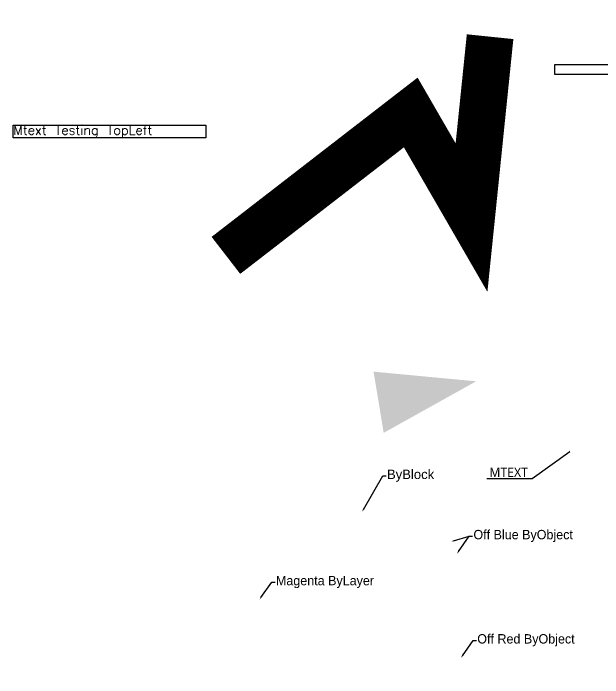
# Model space of a CAD drawing. Header units: inches. Extents: x -39 to 128, y 2 to 78.
# Drawn here: x -39.1 to 23.9, y 1.7 to 72.7 of the extents above; entities that cross this region are included whole.
import ezdxf
from ezdxf import colors
from ezdxf.entities.mleader import LeaderData, LeaderLine
from ezdxf.math import Vec2, Vec3

# ---------------------------------------------------------------- set-up
doc = ezdxf.new("R2010")
doc.units = ezdxf.units.IN
doc.header["$MEASUREMENT"] = 0
doc.layers.add('Magenta', color=6, linetype='Continuous')
doc.layers.add('Test', color=3, linetype='Continuous')
doc.styles.add('Arial', font='arial.ttf')
doc.styles.add('txt.shx', font='txt.shx')

# ---------------------------------------------------------------- blocks, each defined once
blk = doc.blocks.new('_ArchTick')
at = {"color": 0, "linetype": 'ByBlock', "const_width": 0.15}
blk.add_lwpolyline([(-0.5, -0.5), (0.5, 0.5)], dxfattribs=at)

msp = doc.modelspace()

# ---------------------------------------------------------------- linework, layer by layer
for points in [[(52.385, 67.154), (18.719, 67.154), (18.719, 66.154), (52.385, 66.154)], [(-39.126, 60.708), (-18.563, 60.708), (-18.563, 59.375), (-39.126, 59.375)]]:
    msp.add_lwpolyline(points, close=True)
msp.add_solid([(-0.626, 34.391), (0.454, 27.86), (10.334, 33.362)])
at = {"layer": 'Test', "const_width": 5}
msp.add_lwpolyline([(-16.405, 46.815), (3.346, 62.081), (9.839, 50.85), (11.823, 70.175)], dxfattribs=at)

# ---------------------------------------------------------------- texts
at = {"layer": 'Test', "insert": (-39.126, 60.708), "char_height": 1, "attachment_point": 1, "style": 'txt.shx'}
msp.add_mtext_dynamic_manual_height_columns('Mtext Testing TopLeft', width=20.56295, gutter_width=5, heights=[0], dxfattribs=at)

# ---------------------------------------------------------------- leaders
at = {"color": 150, "true_color": 0x006aff}
ml = msp.add_multileader_mtext('Standard', dxfattribs=at)
ml.set_content('{\\fSegoe UI|b0|i0|c0|p34;\\C240;\\c2367469;MTEXT}', color=(0, 106, 255))
ml.set_leader_properties()
ml.set_arrow_properties(name='ARCHTICK')
ml.build(insert=Vec2(0, 0))
ml.multileader.update_dxf_attribs({"text_right_attachment_type": 6, "dogleg_length": 0.36, "arrow_head_size": 0.18})
ctx = ml.context
ctx.base_point, ctx.char_height, ctx.arrow_head_size, ctx.landing_gap_size, ctx.plane_origin = Vec3(11.586, 23.638), 1, 0.18, 0.09, Vec3(20.343, 25.845)
ctx.right_attachment, ctx.text_align_type = 6, 2
notes = []
notes.append((ctx, [(1, (1, 1, 0), (16.313, 22.938), (-1, 0), 0.36, [(0, [(20.343, 25.845)], 0, [])])]))
ctx.mtext.insert, ctx.mtext.alignment, ctx.mtext.flow_direction = Vec3(15.863, 24.138), 3, 5
at = {"color": 0}
ml = msp.add_multileader_mtext('Standard', dxfattribs=at)
ml.set_content('ByBlock', style='Arial')
ml.set_leader_properties()
ml.build(insert=Vec2(0, 0))
ml.multileader.update_dxf_attribs({"text_right_attachment_type": 6, "dogleg_length": 0.36, "arrow_head_size": 0.3})
ctx = ml.context
ctx.base_point, ctx.char_height, ctx.arrow_head_size, ctx.landing_gap_size, ctx.plane_origin = Vec3(0.714, 23.278), 1, 0.3, 0.09, Vec3(-1.861, 19.405)
ctx.right_attachment = 6
notes.append((ctx, [(0, (1, 1, 0), (0.354, 23.278), (1, 0), 0.36, [(0, [(-1.861, 19.405)], 0, [])])]))
ctx.mtext.insert, ctx.mtext.flow_direction = Vec3(0.804, 23.925), 5
at = {"color": 150, "true_color": 0x006aff}
ml = msp.add_multileader_mtext('Standard', dxfattribs=at)
ml.set_content('Off Blue ByObject', color=(0, 106, 255))
ml.set_leader_properties()
ml.build(insert=Vec2(0, 0))
ml.multileader.update_dxf_attribs({"text_right_attachment_type": 6, "dogleg_length": 0.36, "arrow_head_size": 0.3})
ctx = ml.context
ctx.base_point, ctx.char_height, ctx.arrow_head_size, ctx.landing_gap_size, ctx.plane_origin = Vec3(9.955, 16.821), 1, 0.3, 0.09, Vec3(8.277, 14.926)
ctx.right_attachment = 6
notes.append((ctx, [(0, (1, 1, 0), (9.595, 16.821), (1, 0), 0.36, [(0, [(8.277, 14.926)], 0, []), (1, [(7.643, 16.256)], 0, [])])]))
ctx.mtext.insert, ctx.mtext.flow_direction = Vec3(10.045, 17.488), 5
at = {"color": 1}
ml = msp.add_multileader_mtext('Standard', dxfattribs=at)
ml.set_content('Off Red ByObject', color=1)
ml.set_leader_properties()
ml.build(insert=Vec2(0, 0))
ml.multileader.update_dxf_attribs({"text_right_attachment_type": 6, "dogleg_length": 0.36, "arrow_head_size": 0.3})
ctx = ml.context
ctx.base_point, ctx.char_height, ctx.arrow_head_size, ctx.landing_gap_size, ctx.plane_origin = Vec3(10.366, 5.686), 1, 0.3, 0.09, Vec3(8.689, 3.791)
ctx.right_attachment = 6
notes.append((ctx, [(0, (1, 1, 0), (10.006, 5.686), (1, 0), 0.36, [(0, [(8.689, 3.791)], 0, [])])]))
ctx.mtext.insert, ctx.mtext.flow_direction = Vec3(10.456, 6.353), 5
at = {"layer": 'Magenta'}
ml = msp.add_multileader_mtext('Standard', dxfattribs=at)
ml.set_content('Magenta ByLayer', color=256)
ml.set_leader_properties()
ml.build(insert=Vec2(0, 0))
ml.multileader.update_dxf_attribs({"text_right_attachment_type": 6, "dogleg_length": 0.36, "arrow_head_size": 0.3})
ctx = ml.context
ctx.base_point, ctx.char_height, ctx.arrow_head_size, ctx.landing_gap_size, ctx.plane_origin = Vec3(-11.151, 11.907), 1, 0.3, 0.09, Vec3(-12.829, 10.012)
ctx.right_attachment = 6
notes.append((ctx, [(0, (1, 1, 0), (-11.511, 11.907), (1, 0), 0.36, [(0, [(-12.829, 10.012)], 0, [])])]))
ctx.mtext.insert, ctx.mtext.flow_direction = Vec3(-11.061, 12.574), 5
for ctx, leaders in notes:
    for number, flags, end, landing, length, lines in leaders:
        leader = LeaderData()
        leader.index, (leader.has_last_leader_line, leader.has_dogleg_vector, leader.attachment_direction) = number, flags
        leader.last_leader_point, leader.dogleg_vector, leader.dogleg_length = Vec3(end), Vec3(landing), length
        for number, points, colour, breaks in lines:
            line = LeaderLine()
            line.index, line.vertices, line.color, line.breaks = number, Vec3.list(points), colors.encode_raw_color(colour), breaks
            leader.lines.append(line)
        ctx.leaders.append(leader)

doc.saveas('drawing.dxf')
